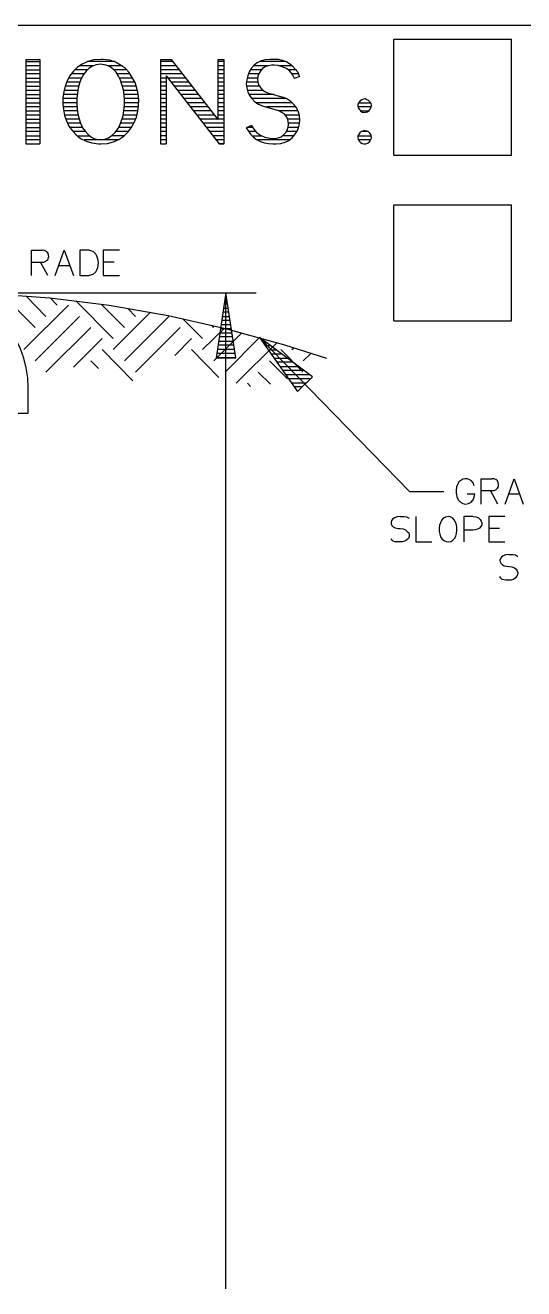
# Model space of a CAD drawing. Header units: inches. Extents: x -1698 to -1559, y -917 to -744.
# Drawn here: x -1629.55 to -1609.85, y -793.79 to -743.9 of the extents above; entities that cross this region are included whole.
import ezdxf

# ---------------------------------------------------------------- set-up
doc = ezdxf.new("R2010")
doc.units = ezdxf.units.IN
doc.layers.add('DH152', color=7, linetype='CONTINUOUS')

msp = doc.modelspace()

# ---------------------------------------------------------------- linework, layer by layer
at = {"layer": 'DH152', "color": 7}
for points in [[(-1692.20639, -743.89502), (-1559.18107, -743.89502)], [(-1614.97724, -744.45014), (-1610.3332, -744.45014)], [(-1614.97724, -749.02648), (-1614.97724, -744.45014)], [(-1610.3332, -749.02648), (-1610.3332, -744.45014)], [(-1629.53217, -745.24897), (-1629.53217, -748.57968)], [(-1629.53217, -745.24897), (-1628.97705, -745.24897), (-1628.97705, -748.57968)], [(-1629.53217, -745.3302), (-1628.97705, -745.3302)], [(-1626.01191, -745.3302), (-1627.09507, -745.3302)], [(-1624.21116, -745.24897), (-1624.21116, -748.57968)], [(-1624.21116, -745.24897), (-1623.7779, -745.24897)], [(-1623.7102, -745.3302), (-1624.19762, -745.3302)], [(-1623.7779, -745.24897), (-1621.93653, -747.61837)], [(-1621.93653, -745.24897), (-1621.70636, -745.24897)], [(-1621.93653, -745.24897), (-1621.93653, -747.61837)], [(-1621.69282, -745.3302), (-1621.92299, -745.3302)], [(-1621.70636, -745.24897), (-1621.70636, -748.57968)], [(-1619.87853, -745.24897), (-1620.06808, -745.26251), (-1620.23055, -745.30312), (-1620.37949, -745.38436), (-1620.51488, -745.47914), (-1620.6232, -745.60099), (-1620.70444, -745.73639), (-1620.75859, -745.88532), (-1620.79921, -746.0478), (-1620.81275, -746.21027), (-1620.79921, -746.3592), (-1620.75859, -746.52168), (-1620.6909, -746.67061), (-1620.59612, -746.79247), (-1620.47426, -746.91432), (-1620.32533, -747.0091), (-1620.14932, -747.09033)], [(-1619.26925, -745.3302), (-1620.28471, -745.3302)], [(-1619.71605, -745.24897), (-1619.87853, -745.24897)], [(-1618.71413, -745.9124), (-1618.76829, -745.76347), (-1618.86307, -745.64161), (-1618.97138, -745.51976), (-1619.09324, -745.42498), (-1619.22863, -745.34374), (-1619.37757, -745.28958), (-1619.54004, -745.24897), (-1619.71605, -745.24897)], [(-1628.97705, -745.49268), (-1629.53217, -745.49268)], [(-1629.53217, -745.65515), (-1628.97705, -745.65515)], [(-1628.97705, -745.81762), (-1629.53217, -745.81762)], [(-1627.23046, -745.81762), (-1627.71788, -745.81762)], [(-1627.08153, -745.65515), (-1627.58249, -745.65515)], [(-1626.87844, -745.49268), (-1627.39293, -745.49268)], [(-1625.71404, -745.49268), (-1626.25562, -745.49268)], [(-1625.53803, -745.65515), (-1626.02545, -745.65515)], [(-1625.40263, -745.81762), (-1625.90359, -745.81762)], [(-1623.58834, -745.49268), (-1624.19762, -745.49268)], [(-1623.45295, -745.65515), (-1624.19762, -745.65515)], [(-1623.33109, -745.81762), (-1624.19762, -745.81762)], [(-1623.98099, -745.88532), (-1621.88237, -748.57968)], [(-1623.98099, -745.88532), (-1623.98099, -748.57968)], [(-1621.69282, -745.49268), (-1621.92299, -745.49268)], [(-1621.69282, -745.65515), (-1621.92299, -745.65515)], [(-1621.69282, -745.81762), (-1621.92299, -745.81762)], [(-1620.32533, -745.81762), (-1620.73151, -745.81762)], [(-1620.23055, -745.65515), (-1620.65028, -745.65515)], [(-1619.98684, -745.49268), (-1620.51488, -745.49268)], [(-1619.81083, -745.4656), (-1619.94622, -745.49268), (-1620.06808, -745.5333), (-1620.1764, -745.60099), (-1620.24409, -745.68223), (-1620.31179, -745.79055), (-1620.35241, -745.89886), (-1620.36595, -746.02072), (-1620.35241, -746.12903), (-1620.32533, -746.25089), (-1620.27117, -746.34566), (-1620.18994, -746.44044), (-1620.08162, -746.50814), (-1619.9733, -746.5623)], [(-1619.71605, -745.4656), (-1619.81083, -745.4656)], [(-1618.90369, -745.99364), (-1618.98492, -745.8447), (-1619.09324, -745.70931), (-1619.22863, -745.60099), (-1619.39111, -745.5333), (-1619.56712, -745.47914), (-1619.71605, -745.4656)], [(-1618.99846, -745.49268), (-1619.49942, -745.49268)], [(-1618.83599, -745.65515), (-1619.1474, -745.65515)], [(-1618.74121, -745.81762), (-1618.98492, -745.81762)], [(-1629.53217, -745.9801), (-1628.97705, -745.9801)], [(-1628.97705, -746.14257), (-1629.53217, -746.14257)], [(-1629.53217, -746.30505), (-1628.97705, -746.30505)], [(-1627.42001, -746.30505), (-1627.97513, -746.30505)], [(-1627.3794, -746.14257), (-1627.90743, -746.14257)], [(-1627.3117, -745.9801), (-1627.8262, -745.9801)], [(-1625.29432, -745.9801), (-1625.80882, -745.9801)], [(-1625.21308, -746.14257), (-1625.74112, -746.14257)], [(-1625.15892, -746.30505), (-1625.7005, -746.30505)], [(-1623.98099, -745.9801), (-1624.19762, -745.9801)], [(-1623.98099, -746.14257), (-1624.19762, -746.14257)], [(-1623.98099, -746.30505), (-1624.19762, -746.30505)], [(-1623.20924, -745.9801), (-1623.91329, -745.9801)], [(-1623.07384, -746.14257), (-1623.79144, -746.14257)], [(-1622.95199, -746.30505), (-1623.65604, -746.30505)], [(-1621.69282, -745.9801), (-1621.92299, -745.9801)], [(-1621.69282, -746.14257), (-1621.92299, -746.14257)], [(-1621.69282, -746.30505), (-1621.92299, -746.30505)], [(-1620.35241, -746.14257), (-1620.79921, -746.14257)], [(-1620.28471, -746.30505), (-1620.79921, -746.30505)], [(-1620.35241, -745.9801), (-1620.78567, -745.9801)], [(-1618.87661, -745.9801), (-1618.91722, -745.9801)], [(-1618.71413, -745.9124), (-1618.90369, -745.99364)], [(-1628.97705, -746.46752), (-1629.53217, -746.46752)], [(-1629.53217, -746.62999), (-1628.97705, -746.62999)], [(-1628.97705, -746.79247), (-1629.53217, -746.79247)], [(-1627.50125, -746.79247), (-1628.05637, -746.79247)], [(-1627.48771, -746.62999), (-1628.02929, -746.62999)], [(-1627.46063, -746.46752), (-1628.01575, -746.46752)], [(-1625.1183, -746.46752), (-1625.67342, -746.46752)], [(-1625.09122, -746.62999), (-1625.6328, -746.62999)], [(-1625.07769, -746.79247), (-1625.6328, -746.79247)], [(-1623.98099, -746.46752), (-1624.19762, -746.46752)], [(-1623.98099, -746.62999), (-1624.19762, -746.62999)], [(-1623.98099, -746.79247), (-1624.19762, -746.79247)], [(-1622.83013, -746.46752), (-1623.53419, -746.46752)], [(-1622.69474, -746.62999), (-1623.39879, -746.62999)], [(-1622.57288, -746.79247), (-1623.27694, -746.79247)], [(-1621.69282, -746.46752), (-1621.92299, -746.46752)], [(-1621.69282, -746.62999), (-1621.92299, -746.62999)], [(-1621.69282, -746.79247), (-1621.92299, -746.79247)], [(-1620.13578, -746.46752), (-1620.75859, -746.46752)], [(-1619.71605, -746.62999), (-1620.6909, -746.62999)], [(-1619.22863, -746.79247), (-1620.58258, -746.79247)], [(-1619.9733, -746.5623), (-1619.36403, -746.73831)], [(-1619.64836, -748.57968), (-1619.44526, -748.56614), (-1619.28279, -748.51198), (-1619.13386, -748.44428), (-1618.99846, -748.33597), (-1618.89015, -748.21411), (-1618.80891, -748.07872), (-1618.75475, -747.94332), (-1618.71413, -747.78085), (-1618.70059, -747.63191), (-1618.71413, -747.46944), (-1618.75475, -747.32051), (-1618.82245, -747.17157), (-1618.91722, -747.03618), (-1619.03908, -746.91432), (-1619.18801, -746.81955), (-1619.36403, -746.73831)], [(-1629.53217, -746.95494), (-1628.97705, -746.95494)], [(-1628.97705, -747.11741), (-1629.53217, -747.11741)], [(-1629.53217, -747.27989), (-1628.97705, -747.27989)], [(-1627.50125, -746.95494), (-1628.05637, -746.95494)], [(-1627.48771, -747.11741), (-1628.04283, -747.11741)], [(-1627.47417, -747.27989), (-1628.01575, -747.27989)], [(-1625.09122, -747.27989), (-1625.65988, -747.27989)], [(-1625.07769, -747.11741), (-1625.64634, -747.11741)], [(-1625.06415, -746.95494), (-1625.6328, -746.95494)], [(-1623.98099, -746.95494), (-1624.19762, -746.95494)], [(-1623.98099, -747.11741), (-1624.19762, -747.11741)], [(-1623.98099, -747.27989), (-1624.19762, -747.27989)], [(-1622.45103, -746.95494), (-1623.15508, -746.95494)], [(-1622.31563, -747.11741), (-1623.01969, -747.11741)], [(-1622.19378, -747.27989), (-1622.89783, -747.27989)], [(-1621.69282, -746.95494), (-1621.92299, -746.95494)], [(-1621.69282, -747.11741), (-1621.92299, -747.11741)], [(-1621.69282, -747.27989), (-1621.92299, -747.27989)], [(-1618.98492, -746.95494), (-1620.40657, -746.95494)], [(-1620.14932, -747.09033), (-1619.54004, -747.26635)], [(-1618.84953, -747.11741), (-1620.01392, -747.11741)], [(-1619.68897, -748.36305), (-1619.55358, -748.33597), (-1619.43172, -748.29535), (-1619.33695, -748.22765), (-1619.25571, -748.13287), (-1619.20155, -748.0381), (-1619.16094, -747.91624), (-1619.1474, -747.80793), (-1619.16094, -747.68607), (-1619.18801, -747.57776), (-1619.24217, -747.48298), (-1619.32341, -747.3882), (-1619.43172, -747.32051), (-1619.54004, -747.26635)], [(-1618.76829, -747.27989), (-1619.49942, -747.27989)], [(-1615.87084, -747.11741), (-1616.38534, -747.11741)], [(-1616.3718, -746.95494), (-1615.89792, -746.95494)], [(-1616.29057, -747.27989), (-1615.9927, -747.27989)], [(-1628.97705, -747.44236), (-1629.53217, -747.44236)], [(-1629.53217, -747.60483), (-1628.97705, -747.60483)], [(-1628.97705, -747.76731), (-1629.53217, -747.76731)], [(-1627.44709, -747.44236), (-1627.98867, -747.44236)], [(-1627.40647, -747.60483), (-1627.93451, -747.60483)], [(-1627.35232, -747.76731), (-1627.85328, -747.76731)], [(-1625.26724, -747.76731), (-1625.78174, -747.76731)], [(-1625.19954, -747.60483), (-1625.72758, -747.60483)], [(-1625.14538, -747.44236), (-1625.68696, -747.44236)], [(-1623.98099, -747.44236), (-1624.19762, -747.44236)], [(-1623.98099, -747.60483), (-1624.19762, -747.60483)], [(-1623.98099, -747.76731), (-1624.19762, -747.76731)], [(-1622.07192, -747.44236), (-1622.76244, -747.44236)], [(-1621.93653, -747.60483), (-1622.64058, -747.60483)], [(-1621.69282, -747.76731), (-1622.51872, -747.76731)], [(-1621.69282, -747.44236), (-1621.92299, -747.44236)], [(-1621.69282, -747.60483), (-1621.92299, -747.60483)], [(-1620.60966, -747.84855), (-1620.81275, -747.94332)], [(-1620.60966, -747.84855), (-1620.51488, -747.99748), (-1620.40657, -748.13287), (-1620.25763, -748.24119), (-1620.08162, -748.30889), (-1619.87853, -748.34951), (-1619.71605, -748.36305)], [(-1618.72767, -747.44236), (-1619.26925, -747.44236)], [(-1618.71413, -747.60483), (-1619.18801, -747.60483)], [(-1618.70059, -747.76731), (-1619.1474, -747.76731)], [(-1629.53217, -747.92978), (-1628.97705, -747.92978)], [(-1628.97705, -748.09226), (-1629.53217, -748.09226)], [(-1629.53217, -748.25473), (-1628.97705, -748.25473)], [(-1627.27108, -747.92978), (-1627.7585, -747.92978)], [(-1627.16276, -748.09226), (-1627.65018, -748.09226)], [(-1627.47417, -748.25473), (-1626.98675, -748.25473)], [(-1625.6328, -748.25473), (-1626.12022, -748.25473)], [(-1625.48387, -748.09226), (-1625.95775, -748.09226)], [(-1625.34847, -747.92978), (-1625.86297, -747.92978)], [(-1623.98099, -747.92978), (-1624.19762, -747.92978)], [(-1623.98099, -748.09226), (-1624.19762, -748.09226)], [(-1623.98099, -748.25473), (-1624.19762, -748.25473)], [(-1621.69282, -747.92978), (-1622.38333, -747.92978)], [(-1621.69282, -748.09226), (-1622.26147, -748.09226)], [(-1621.69282, -748.25473), (-1622.12608, -748.25473)], [(-1620.81275, -747.94332), (-1620.73151, -748.07872), (-1620.65028, -748.20057), (-1620.52842, -748.30889), (-1620.40657, -748.40366), (-1620.25763, -748.4849), (-1620.09516, -748.53906), (-1619.93269, -748.56614), (-1619.75667, -748.57968)], [(-1620.5555, -747.92978), (-1620.77213, -747.92978)], [(-1620.43365, -748.09226), (-1620.73151, -748.09226)], [(-1620.58258, -748.25473), (-1620.18994, -748.25473)], [(-1619.71605, -748.36305), (-1619.68897, -748.36305)], [(-1618.93076, -748.25473), (-1619.39111, -748.25473)], [(-1618.82245, -748.09226), (-1619.22863, -748.09226)], [(-1618.74121, -747.92978), (-1619.17447, -747.92978)], [(-1616.38534, -748.25473), (-1615.88438, -748.25473)], [(-1615.9927, -748.09226), (-1616.27703, -748.09226)], [(-1628.97705, -748.4172), (-1629.53217, -748.4172)], [(-1629.53217, -748.57968), (-1628.97705, -748.57968)], [(-1629.53217, -748.57968), (-1628.97705, -748.57968)], [(-1625.89005, -748.4172), (-1627.21692, -748.4172)], [(-1624.21116, -748.57968), (-1623.98099, -748.57968)], [(-1623.98099, -748.4172), (-1624.19762, -748.4172)], [(-1624.19762, -748.57968), (-1623.98099, -748.57968)], [(-1621.69282, -748.4172), (-1622.00422, -748.4172)], [(-1621.88237, -748.57968), (-1621.70636, -748.57968)], [(-1621.69282, -748.57968), (-1621.86883, -748.57968)], [(-1619.10678, -748.4172), (-1620.36595, -748.4172)], [(-1619.75667, -748.57968), (-1619.64836, -748.57968)], [(-1619.75667, -748.57968), (-1619.63482, -748.57968)], [(-1615.89792, -748.4172), (-1616.38534, -748.4172)], [(-1614.97724, -749.02648), (-1610.3332, -749.02648)], [(-1614.97724, -750.9897), (-1610.3332, -750.9897)], [(-1614.97724, -755.56604), (-1614.97724, -750.9897)], [(-1610.3332, -755.56604), (-1610.3332, -750.9897)], [(-1629.302, -753.77883), (-1629.302, -752.77691), (-1628.88228, -752.77691)], [(-1628.62503, -753.02062), (-1628.63857, -752.96647), (-1628.65211, -752.92585), (-1628.66565, -752.88523), (-1628.70626, -752.84461), (-1628.73334, -752.81753), (-1628.7875, -752.79045), (-1628.82812, -752.79045), (-1628.88228, -752.77691), (-1628.88228, -752.77691)], [(-1628.36778, -753.77883), (-1628.01575, -752.77691), (-1627.65018, -753.77883)], [(-1627.02737, -752.77691), (-1627.39293, -752.77691), (-1627.39293, -753.77883), (-1627.02737, -753.77883)], [(-1627.02737, -752.77691), (-1626.87844, -752.81753), (-1626.75658, -752.93939), (-1626.70242, -753.10186), (-1626.67534, -753.27787), (-1626.70242, -753.46743), (-1626.75658, -753.6299), (-1626.87844, -753.73822), (-1627.02737, -753.77883), (-1627.02737, -753.77883)], [(-1625.82236, -752.77691), (-1626.47225, -752.77691), (-1626.47225, -753.77883), (-1625.82236, -753.77883)], [(-1629.302, -753.25079), (-1628.88228, -753.25079)], [(-1628.66565, -753.77883), (-1628.94997, -753.25079)], [(-1628.88228, -753.25079), (-1628.82812, -753.25079), (-1628.7875, -753.23726), (-1628.73334, -753.21018), (-1628.70626, -753.1831), (-1628.66565, -753.15602), (-1628.65211, -753.1154), (-1628.63857, -753.06124), (-1628.62503, -753.02062), (-1628.62503, -753.02062)], [(-1626.03899, -753.25079), (-1626.47225, -753.25079)], [(-1628.21884, -753.38619), (-1627.79912, -753.38619)], [(-1629.4374, -759.20816), (-1629.4374, -758.20624), (-1629.45093, -757.8136), (-1629.51863, -757.42095), (-1629.61341, -757.04185), (-1629.73526, -756.67628), (-1629.91128, -756.31072), (-1630.11437, -755.98577), (-1630.34454, -755.66082), (-1630.60179, -755.37649), (-1630.89966, -755.1057), (-1631.21107, -754.87553), (-1631.54955, -754.67244), (-1631.90158, -754.50997), (-1632.28068, -754.37457), (-1632.65979, -754.27979), (-1633.0389, -754.22564), (-1633.43154, -754.19856), (-1633.47216, -754.19856)], [(-1617.63098, -757.05539), (-1619.29633, -756.52735), (-1621.5845, -755.89099), (-1623.89975, -755.36295), (-1626.22854, -754.95677), (-1628.58441, -754.67244), (-1630.95382, -754.49643), (-1633.33676, -754.44227), (-1633.58047, -754.44227)], [(-1631.03505, -754.45581), (-1620.42011, -754.45581)], [(-1629.16661, -755.82329), (-1630.4664, -754.52351)], [(-1628.73334, -755.39003), (-1629.51863, -754.5912)], [(-1628.28654, -754.94323), (-1628.55733, -754.67244)], [(-1626.07961, -756.2701), (-1627.55541, -754.78076)], [(-1621.66574, -754.74014), (-1621.57096, -754.74014)], [(-1621.59804, -754.57766), (-1621.63866, -754.57766)], [(-1621.62512, -793.78798), (-1621.62512, -754.45581)], [(-1629.61341, -756.70336), (-1627.83974, -754.94323)], [(-1625.6328, -755.82329), (-1626.53995, -754.91615)], [(-1626.07961, -756.70336), (-1624.6038, -755.22756)], [(-1625.19954, -755.39003), (-1625.49741, -755.07862)], [(-1621.50326, -755.22756), (-1621.73344, -755.22756)], [(-1621.70636, -755.06508), (-1621.53034, -755.06508)], [(-1621.55742, -754.90261), (-1621.67928, -754.90261)], [(-1629.16661, -757.15016), (-1627.40647, -755.39003)], [(-1628.73334, -757.59697), (-1626.95967, -755.82329)], [(-1625.6328, -757.15016), (-1623.87267, -755.39003)], [(-1625.19954, -757.59697), (-1623.42587, -755.82329)], [(-1622.5458, -756.2701), (-1623.31755, -755.48481)], [(-1622.5458, -756.70336), (-1621.69282, -755.86391)], [(-1622.099, -755.82329), (-1622.18024, -755.74206)], [(-1621.40849, -755.87745), (-1621.82821, -755.87745)], [(-1621.80113, -755.71498), (-1621.43557, -755.71498)], [(-1621.44911, -755.5525), (-1621.78759, -755.5525)], [(-1621.76051, -755.39003), (-1621.47619, -755.39003)], [(-1614.97724, -755.56604), (-1610.3332, -755.56604)], [(-1627.65018, -757.39387), (-1626.51287, -756.2701)], [(-1623.6425, -756.93353), (-1622.97907, -756.2701)], [(-1622.099, -757.15016), (-1620.98876, -756.03993)], [(-1621.89591, -756.36487), (-1621.34079, -756.36487)], [(-1621.35433, -756.2024), (-1621.88237, -756.2024)], [(-1621.85529, -756.03993), (-1621.38141, -756.03993)], [(-1621.6522, -757.59697), (-1620.29825, -756.22948)], [(-1620.29825, -756.22948), (-1614.36796, -762.3087), (-1613.00048, -762.3087)], [(-1620.27117, -756.22948), (-1620.28471, -756.22948)], [(-1625.29432, -757.93545), (-1626.51287, -756.70336)], [(-1621.89591, -757.80006), (-1622.97907, -756.70336)], [(-1621.25955, -756.85229), (-1621.97715, -756.85229)], [(-1621.95007, -756.68982), (-1621.28663, -756.68982)], [(-1621.31371, -756.52735), (-1621.92299, -756.52735)], [(-1621.21894, -758.03023), (-1619.60774, -756.43257)], [(-1620.16286, -756.39195), (-1620.05454, -756.39195)], [(-1619.83791, -756.55443), (-1620.05454, -756.55443)], [(-1619.94622, -756.7169), (-1619.62128, -756.7169)], [(-1618.57874, -757.58343), (-1619.44526, -756.70336)], [(-1619.012, -756.70336), (-1618.93076, -756.63566)], [(-1618.5652, -757.15016), (-1618.26733, -756.85229)], [(-1626.6618, -757.44803), (-1626.95967, -757.15016)], [(-1621.99069, -757.01477), (-1621.23247, -757.01477)], [(-1619.18801, -757.85422), (-1619.89207, -757.15016)], [(-1619.40465, -756.87937), (-1619.82437, -756.87937)], [(-1619.71605, -757.04185), (-1619.18801, -757.04185)], [(-1618.97138, -757.20432), (-1619.5942, -757.20432)], [(-1619.48588, -757.36679), (-1618.75475, -757.36679)], [(-1619.85145, -758.07085), (-1620.33887, -757.59697)], [(-1618.53812, -757.52927), (-1619.37757, -757.52927)], [(-1619.25571, -757.69174), (-1618.32149, -757.69174)], [(-1618.29441, -757.85422), (-1619.1474, -757.85422)], [(-1620.65028, -758.16562), (-1620.77213, -758.03023)], [(-1619.02554, -758.01669), (-1618.45688, -758.01669)], [(-1618.6329, -758.17916), (-1618.91722, -758.17916)], [(-1630.41224, -759.20816), (-1629.4374, -759.20816)], [(-1611.809, -762.07853), (-1611.84962, -761.97021), (-1611.91732, -761.88898), (-1611.99855, -761.83482), (-1612.07979, -761.80774), (-1612.17457, -761.80774), (-1612.2558, -761.82128), (-1612.33704, -761.87544), (-1612.41828, -761.9296), (-1612.4589, -762.02437), (-1612.49952, -762.11915), (-1612.49952, -762.20039)], [(-1611.52467, -762.80966), (-1611.52467, -761.80774), (-1611.09141, -761.80774)], [(-1610.8477, -762.03791), (-1610.86124, -761.95668), (-1610.88832, -761.88898), (-1610.95602, -761.83482), (-1611.02371, -761.80774), (-1611.09141, -761.80774)], [(-1610.57691, -762.80966), (-1610.22488, -761.80774), (-1609.87286, -762.80966)], [(-1612.49952, -762.40348), (-1612.49952, -762.20039)], [(-1611.52467, -762.26808), (-1611.09141, -762.26808)], [(-1610.87478, -762.80966), (-1611.15911, -762.26808)], [(-1611.09141, -762.26808), (-1611.01017, -762.26808), (-1610.94248, -762.22746), (-1610.88832, -762.17331), (-1610.8477, -762.10561), (-1610.8477, -762.03791)], [(-1612.49952, -762.40348), (-1612.48598, -762.52533), (-1612.43182, -762.64719), (-1612.35058, -762.72843), (-1612.2558, -762.78258), (-1612.14749, -762.80966)], [(-1612.14749, -762.80966), (-1612.02563, -762.78258), (-1611.93086, -762.72843), (-1611.84962, -762.63365), (-1611.809, -762.52533), (-1611.78192, -762.40348)], [(-1612.07979, -762.40348), (-1611.78192, -762.40348)], [(-1610.44152, -762.40348), (-1610.00825, -762.40348)], [(-1614.73353, -763.29708), (-1614.85538, -763.31062), (-1614.95016, -763.35124), (-1615.01786, -763.39186), (-1615.07201, -763.44602), (-1615.08555, -763.51371), (-1615.08555, -763.58141), (-1615.05848, -763.64911), (-1615.00432, -763.70327), (-1614.92308, -763.74389), (-1614.81476, -763.77096), (-1614.73353, -763.77096)], [(-1614.73353, -763.29708), (-1614.57105, -763.29708), (-1614.47628, -763.31062), (-1614.42212, -763.3377), (-1614.3815, -763.36478)], [(-1614.11071, -763.29708), (-1614.11071, -764.299), (-1613.47436, -764.299)], [(-1611.84962, -763.29708), (-1612.21519, -763.29708), (-1612.21519, -764.299)], [(-1611.84962, -763.29708), (-1611.72777, -763.31062), (-1611.63299, -763.35124), (-1611.56529, -763.4054), (-1611.52467, -763.4731), (-1611.49759, -763.54079), (-1611.49759, -763.62203), (-1611.53821, -763.68973), (-1611.59237, -763.75743), (-1611.67361, -763.79804), (-1611.76838, -763.82512), (-1611.84962, -763.83866)], [(-1610.59045, -763.29708), (-1611.2268, -763.29708), (-1611.2268, -764.299), (-1610.59045, -764.299)], [(-1614.73353, -763.77096), (-1614.61167, -763.7845), (-1614.5169, -763.82512), (-1614.4492, -763.87928), (-1614.39504, -763.93344), (-1614.3815, -764.01468), (-1614.3815, -764.08237), (-1614.40858, -764.16361), (-1614.46274, -764.21777), (-1614.54398, -764.27193), (-1614.65229, -764.299), (-1614.73353, -764.299)], [(-1611.84962, -763.83866), (-1612.21519, -763.83866)], [(-1610.80708, -763.77096), (-1611.2268, -763.77096)], [(-1614.73353, -764.299), (-1614.84184, -764.299), (-1614.93662, -764.299), (-1615.00432, -764.27193), (-1615.04494, -764.23131), (-1615.08555, -764.17715)], [(-1610.44152, -764.79996), (-1610.54983, -764.8135), (-1610.65815, -764.84058), (-1610.72584, -764.89474), (-1610.76646, -764.9489), (-1610.79354, -765.0166), (-1610.78, -765.08429), (-1610.75292, -765.13845), (-1610.69877, -765.19261), (-1610.61753, -765.24677), (-1610.52275, -765.26031), (-1610.44152, -765.27385)], [(-1610.44152, -764.79996), (-1610.2655, -764.79996), (-1610.17073, -764.8135), (-1610.13011, -764.82704), (-1610.07595, -764.86766)], [(-1610.44152, -765.27385), (-1610.31966, -765.28739), (-1610.21134, -765.31446), (-1610.14365, -765.36862), (-1610.10303, -765.43632), (-1610.07595, -765.51756), (-1610.08949, -765.58525), (-1610.11657, -765.65295), (-1610.17073, -765.72065), (-1610.25196, -765.77481), (-1610.34674, -765.80189), (-1610.44152, -765.80189)], [(-1610.44152, -765.80189), (-1610.54983, -765.80189), (-1610.63107, -765.78835), (-1610.69877, -765.77481), (-1610.75292, -765.73419), (-1610.79354, -765.66649)]]:
    msp.add_lwpolyline(points, dxfattribs=at)
for points in [[(-1626.56703, -748.57968), (-1626.29624, -748.56614), (-1626.06607, -748.49844), (-1625.84944, -748.40366), (-1625.65988, -748.26827), (-1625.49741, -748.11933), (-1625.36201, -747.94332), (-1625.24016, -747.74023), (-1625.15892, -747.5236), (-1625.10476, -747.29343), (-1625.07769, -747.06326), (-1625.06415, -746.83308), (-1625.09122, -746.60291), (-1625.14538, -746.37274), (-1625.21308, -746.15611), (-1625.3214, -745.95302), (-1625.44325, -745.76347), (-1625.59219, -745.60099), (-1625.78174, -745.4656), (-1625.98483, -745.35728), (-1626.215, -745.27605), (-1626.47225, -745.24897), (-1626.56703, -745.24897), (-1626.83782, -745.26251), (-1627.08153, -745.3302), (-1627.29816, -745.42498), (-1627.48771, -745.54683), (-1627.65018, -745.70931), (-1627.78558, -745.88532), (-1627.8939, -746.08841), (-1627.97513, -746.30505), (-1628.02929, -746.52168), (-1628.06991, -746.75185), (-1628.06991, -746.99556), (-1628.04283, -747.22573), (-1628.00221, -747.4559), (-1627.92097, -747.67253), (-1627.8262, -747.87562), (-1627.6908, -748.06518), (-1627.54187, -748.22765), (-1627.36586, -748.36305), (-1627.14922, -748.47136), (-1626.91905, -748.53906), (-1626.6618, -748.57968)], [(-1626.56703, -745.42498), (-1626.74304, -745.45206), (-1626.89197, -745.50622), (-1627.02737, -745.58745), (-1627.14922, -745.70931), (-1627.244, -745.8447), (-1627.33878, -746.00718), (-1627.40647, -746.18319), (-1627.46063, -746.37274), (-1627.48771, -746.57583), (-1627.51479, -746.77893), (-1627.51479, -746.98202), (-1627.50125, -747.19865), (-1627.47417, -747.40174), (-1627.42001, -747.5913), (-1627.36586, -747.76731), (-1627.28462, -747.94332), (-1627.1763, -748.09226), (-1627.06799, -748.21411), (-1626.93259, -748.30889), (-1626.7972, -748.37658), (-1626.63472, -748.40366), (-1626.56703, -748.40366), (-1626.40455, -748.39012), (-1626.25562, -748.33597), (-1626.12022, -748.24119), (-1625.99837, -748.13287), (-1625.89005, -747.98394), (-1625.80882, -747.83501), (-1625.74112, -747.65899), (-1625.68696, -747.46944), (-1625.65988, -747.26635), (-1625.6328, -747.04972), (-1625.6328, -746.84662), (-1625.64634, -746.64353), (-1625.67342, -746.44044), (-1625.72758, -746.23735), (-1625.78174, -746.06133), (-1625.86297, -745.89886), (-1625.95775, -745.74993), (-1626.07961, -745.62807), (-1626.20146, -745.5333), (-1626.3504, -745.4656), (-1626.51287, -745.43852)], [(-1616.39888, -747.06326), (-1616.38534, -747.15803), (-1616.34473, -747.22573), (-1616.30411, -747.27989), (-1616.23641, -747.32051), (-1616.16871, -747.33405), (-1616.08748, -747.32051), (-1616.01978, -747.30697), (-1615.95208, -747.26635), (-1615.91146, -747.21219), (-1615.88438, -747.13095), (-1615.87084, -747.06326), (-1615.88438, -746.98202), (-1615.925, -746.91432), (-1615.97916, -746.86016), (-1616.04686, -746.83308), (-1616.11455, -746.80601), (-1616.18225, -746.81955), (-1616.24995, -746.83308), (-1616.31765, -746.8737), (-1616.35826, -746.92786), (-1616.39888, -747.0091)], [(-1616.39888, -748.32243), (-1616.38534, -748.40366), (-1616.34473, -748.4849), (-1616.30411, -748.52552), (-1616.23641, -748.56614), (-1616.16871, -748.57968), (-1616.08748, -748.57968), (-1616.01978, -748.5526), (-1615.95208, -748.51198), (-1615.91146, -748.45782), (-1615.88438, -748.37658), (-1615.87084, -748.32243), (-1615.88438, -748.22765), (-1615.925, -748.15995), (-1615.97916, -748.1058), (-1616.04686, -748.07872), (-1616.11455, -748.06518), (-1616.18225, -748.06518), (-1616.24995, -748.09226), (-1616.31765, -748.11933), (-1616.35826, -748.18703), (-1616.39888, -748.25473)], [(-1626.56703, -748.57968), (-1626.56703, -748.57968)], [(-1616.15517, -748.57968), (-1616.15517, -748.57968)], [(-1621.23247, -757.02831), (-1621.62512, -754.45581), (-1622.00422, -757.02831)], [(-1618.19963, -757.77298), (-1620.29825, -756.22948), (-1618.79537, -758.35518)], [(-1618.79537, -758.34164), (-1618.79537, -758.34164)], [(-1612.838, -764.299), (-1612.72969, -764.28546), (-1612.64845, -764.23131), (-1612.58075, -764.16361), (-1612.52659, -764.06883), (-1612.49952, -763.96052), (-1612.48598, -763.8522), (-1612.48598, -763.73035), (-1612.49952, -763.62203), (-1612.54013, -763.51371), (-1612.59429, -763.41894), (-1612.66199, -763.35124), (-1612.75677, -763.31062), (-1612.838, -763.29708), (-1612.93278, -763.32416), (-1613.02755, -763.36478), (-1613.09525, -763.44602), (-1613.13587, -763.54079), (-1613.17649, -763.63557), (-1613.19003, -763.75743), (-1613.19003, -763.87928), (-1613.16295, -763.9876), (-1613.13587, -764.09591), (-1613.08171, -764.17715), (-1613.00048, -764.24485), (-1612.91924, -764.28546)]]:
    msp.add_lwpolyline(points, close=True, dxfattribs=at)

doc.saveas('drawing.dxf')
